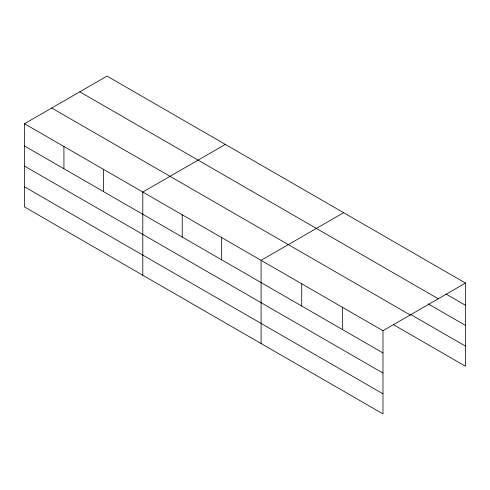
<?xml version="1.0" encoding="UTF-8"?>
<svg xmlns="http://www.w3.org/2000/svg" width="490" height="490" viewBox="0 0 490 490"><rect width="100%" height="100%" fill="white"/><g stroke="black" fill="none" stroke-linecap="round" stroke-linejoin="round"><path stroke-width="0.73" d="M24.5 123.737L382.978 330.707L382.978 413.903L24.5 206.939L24.5 123.737L107.022 76.097L465.5 283.061L465.5 366.263L393.421 324.643M225.32 144.397L142.798 192.037L142.798 275.239M343.619 212.697L261.096 260.337L261.096 343.533M382.978 330.707L465.5 283.061M445.839 293.957L465.5 305.307M79.79 91.82L438.268 298.784M428.15 303.855L465.5 325.421M410.455 314.366L465.5 346.142M51.732 108.014L410.21 314.984M24.5 145.983L382.978 352.947M24.5 166.098L382.978 373.062M24.5 186.825L382.978 393.788M342.351 307.248L342.351 329.494M301.724 283.796L301.724 306.036M221.664 237.57L221.664 259.816M182.231 214.804L182.231 237.05M103.365 169.271L103.365 191.517M63.933 146.504L63.933 168.75"/></g></svg>
